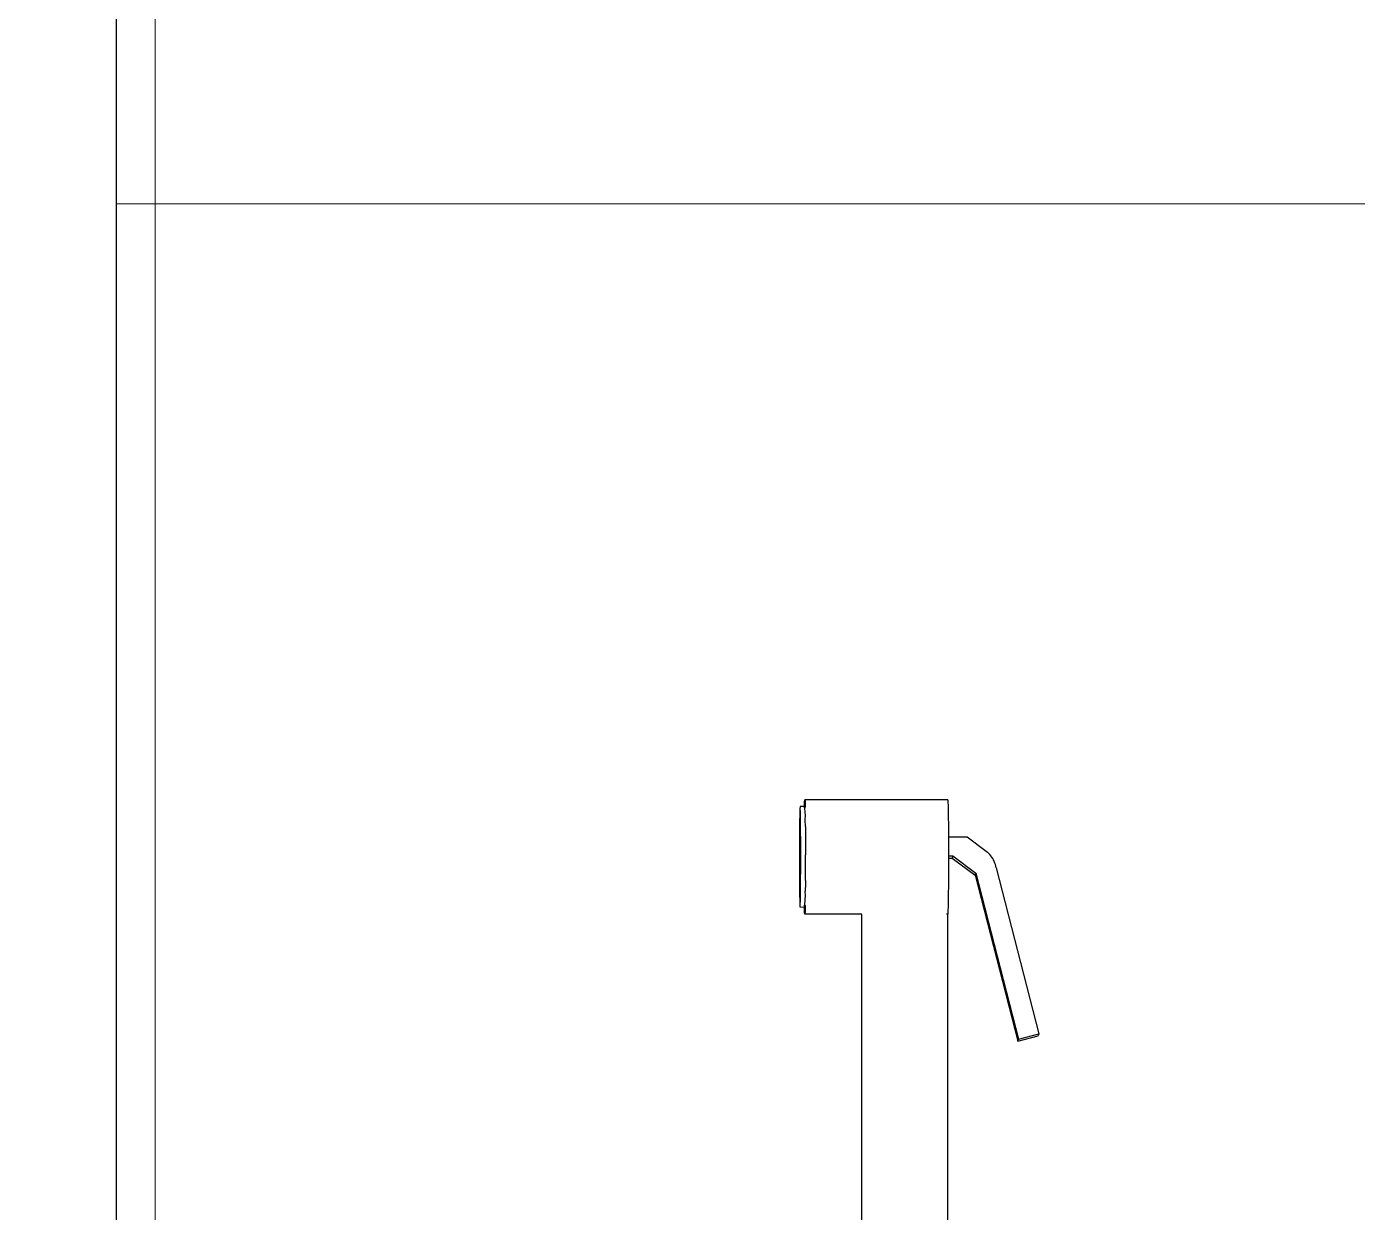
# Model space of a CAD drawing. Header units: millimetres. Extents: x 1464389 to 1998638, y -29162 to 256806.
# Drawn here: x 1957174.5 to 1957516, y 179947.7 to 180252 of the extents above; entities that cross this region are included whole.
import ezdxf

# ---------------------------------------------------------------- set-up
doc = ezdxf.new("R2010")
doc.units = ezdxf.units.MM
doc.header["$LTSCALE"] = 15
doc.layers.get('0').update_dxf_attribs({"lineweight": 5})
doc.layers.add('Furnitures', color=7, linetype='Continuous', lineweight=25, true_color=0x753b00)
doc.layers.add('NEW WALL', color=5, linetype='Continuous')

# ---------------------------------------------------------------- blocks, each defined once
blk = doc.blocks.new('soket')
at = {"layer": 'Furnitures'}
for p, q in [((37523.002, -27131.028), (37522.998, -27131.157)), ((37523.007, -27130.994), (37523.002, -27131.028)), ((37523.007, -27130.994), (37526.55, -27130.992)), ((37526.545, -27131.027), (37526.541, -27131.155)), ((37526.55, -27130.992), (37526.545, -27131.027)), ((37526.555, -27131.054), (37526.55, -27130.992)), ((37526.558, -27131.159), (37526.555, -27131.054)), ((37522.994, -27131.371), (37522.991, -27131.656)), ((37522.998, -27131.157), (37522.994, -27131.371)), ((37526.537, -27131.369), (37526.542, -27131.303)), ((37526.539, -27131.492), (37526.537, -27131.369)), ((37526.541, -27131.155), (37526.546, -27131.189)), ((37526.542, -27131.303), (37526.546, -27131.189)), ((37526.546, -27131.189), (37526.55, -27131.159)), ((37526.55, -27131.159), (37526.552, -27131.189)), ((37526.55, -27131.159), (37526.558, -27131.159)), ((37526.558, -27131.189), (37526.558, -27131.159)), ((37526.558, -27131.159), (37526.668, -27131.159)), ((37526.657, -27131.492), (37526.66, -27131.303)), ((37526.66, -27131.303), (37526.664, -27131.189)), ((37526.668, -27131.159), (37526.672, -27131.213)), ((37526.672, -27131.213), (37526.676, -27131.35)), ((37526.676, -27131.35), (37526.679, -27131.558)), ((37522.991, -27131.656), (37522.99, -27131.912)), ((37526.536, -27131.743), (37526.532, -27131.991)), ((37526.534, -27131.654), (37526.539, -27131.492)), ((37526.534, -27131.654), (37526.536, -27131.743)), ((37526.653, -27132.04), (37526.654, -27131.743)), ((37526.654, -27131.743), (37526.657, -27131.492)), ((37526.679, -27131.558), (37526.682, -27131.824)), ((37522.525, -27131.912), (37522.053, -27132.266)), ((37522.99, -27131.912), (37522.525, -27131.912)), ((37522.99, -27131.912), (37522.989, -27131.992)), ((37522.989, -27131.992), (37522.989, -27132.357)), ((37526.532, -27131.991), (37526.535, -27132.04)), ((37526.535, -27132.04), (37526.532, -27132.355)), ((37526.652, -27132.362), (37526.653, -27132.04)), ((37526.682, -27131.824), (37526.683, -27132.131)), ((37521.89, -27132.448), (37521.912, -27132.414)), ((37521.912, -27132.414), (37521.936, -27132.381)), ((37521.936, -27132.381), (37521.962, -27132.349)), ((37521.962, -27132.349), (37521.991, -27132.32)), ((37521.991, -27132.32), (37522.021, -27132.292)), ((37522.053, -27132.266), (37522.021, -27132.292)), ((37522.88, -27132.384), (37522.313, -27132.809)), ((37522.898, -27132.437), (37522.331, -27132.862)), ((37522.989, -27132.384), (37522.88, -27132.384)), ((37522.88, -27132.384), (37522.898, -27132.437)), ((37522.989, -27132.437), (37522.898, -27132.437)), ((37522.989, -27132.357), (37522.989, -27132.384)), ((37522.989, -27132.384), (37522.989, -27132.437)), ((37522.989, -27132.437), (37522.989, -27132.725)), ((37526.534, -27132.362), (37526.532, -27132.355)), ((37526.535, -27132.687), (37526.534, -27132.362)), ((37526.653, -27132.687), (37526.652, -27132.362)), ((37526.683, -27132.131), (37526.684, -27132.456)), ((37521.809, -27132.679), (37520.747, -27136.794)), ((37521.809, -27132.679), (37521.816, -27132.639)), ((37521.816, -27132.639), (37521.826, -27132.599)), ((37521.826, -27132.599), (37521.838, -27132.56)), ((37521.838, -27132.56), (37521.853, -27132.522)), ((37521.853, -27132.522), (37521.87, -27132.484)), ((37521.87, -27132.484), (37521.89, -27132.448)), ((37522.989, -27132.725), (37522.991, -27133.072)), ((37526.532, -27132.724), (37526.535, -27132.687)), ((37526.536, -27132.993), (37526.532, -27132.724)), ((37526.654, -27132.993), (37526.653, -27132.687)), ((37526.684, -27132.456), (37526.683, -27132.777)), ((37522.313, -27132.809), (37521.251, -27136.924)), ((37522.331, -27132.862), (37521.269, -27136.977)), ((37522.331, -27132.862), (37522.313, -27132.809)), ((37522.991, -27133.072), (37522.994, -27133.374)), ((37526.536, -27132.993), (37526.534, -27133.071)), ((37526.534, -27133.071), (37526.539, -27133.259)), ((37526.657, -27133.259), (37526.654, -27132.993)), ((37526.682, -27133.074), (37526.679, -27133.326)), ((37526.683, -27132.777), (37526.682, -27133.074)), ((37522.994, -27133.374), (37522.998, -27133.61)), ((37526.537, -27133.372), (37526.539, -27133.259)), ((37526.542, -27133.468), (37526.537, -27133.372)), ((37526.66, -27133.467), (37526.657, -27133.259)), ((37526.679, -27133.326), (37526.676, -27133.514)), ((37522.998, -27133.61), (37523.002, -27133.765)), ((37523.002, -27133.765), (37523.007, -27133.827)), ((37526.546, -27133.604), (37526.541, -27133.609)), ((37526.541, -27133.609), (37526.545, -27133.763)), ((37526.546, -27133.604), (37526.542, -27133.468)), ((37526.545, -27133.763), (37526.55, -27133.825)), ((37526.55, -27133.658), (37526.546, -27133.604)), ((37526.554, -27133.628), (37526.55, -27133.658)), ((37526.55, -27133.658), (37526.559, -27133.662)), ((37526.555, -27133.604), (37526.554, -27133.628)), ((37526.555, -27133.79), (37526.559, -27133.662)), ((37526.559, -27133.662), (37526.56, -27133.604)), ((37526.559, -27133.662), (37526.668, -27133.658)), ((37526.664, -27133.604), (37526.66, -27133.467)), ((37526.672, -27133.628), (37526.668, -27133.658)), ((37526.676, -27133.514), (37526.672, -27133.628)), ((37523.007, -27133.827), (37523.04, -27133.827)), ((37523.007, -27141.852), (37523.007, -27133.827)), ((37525.133, -27133.826), (37526.55, -27133.825)), ((37525.133, -27141.851), (37525.133, -27133.826)), ((37526.55, -27133.825), (37526.555, -27133.79)), ((37521.251, -27136.924), (37520.747, -27136.794)), ((37520.747, -27136.794), (37520.765, -27136.847)), ((37521.269, -27136.977), (37520.765, -27136.847)), ((37521.269, -27136.977), (37521.251, -27136.924))]:
    blk.add_line(p, q, dxfattribs=at)

msp = doc.modelspace()

# ---------------------------------------------------------------- linework, layer by layer
at = {"color": 4, "ltscale": 0.25}
msp.add_line((1957197.49, 180206.54), (1958247.49, 180206.54), dxfattribs=at)
msp.add_lwpolyline([(1957197.49, 182606.54), (1957207.49, 182606.54), (1957207.49, 179313.54), (1957197.49, 179313.54)], close=True, dxfattribs=at)
at = {"layer": 'NEW WALL', "color": 5}
msp.add_lwpolyline([(1957047.42, 183068.54), (1957197.49, 183068.54), (1957197.49, 179303.54), (1957047.42, 179303.54)], close=True, dxfattribs=at)

# ---------------------------------------------------------------- block references
at = {"layer": 'Furnitures', "xscale": -10.34977498599392, "yscale": 10.34977498599392, "zscale": 10.34977498599392}
msp.add_blockref('soket', (2345765.58, 460853.24), dxfattribs=at)

doc.saveas('drawing.dxf')
